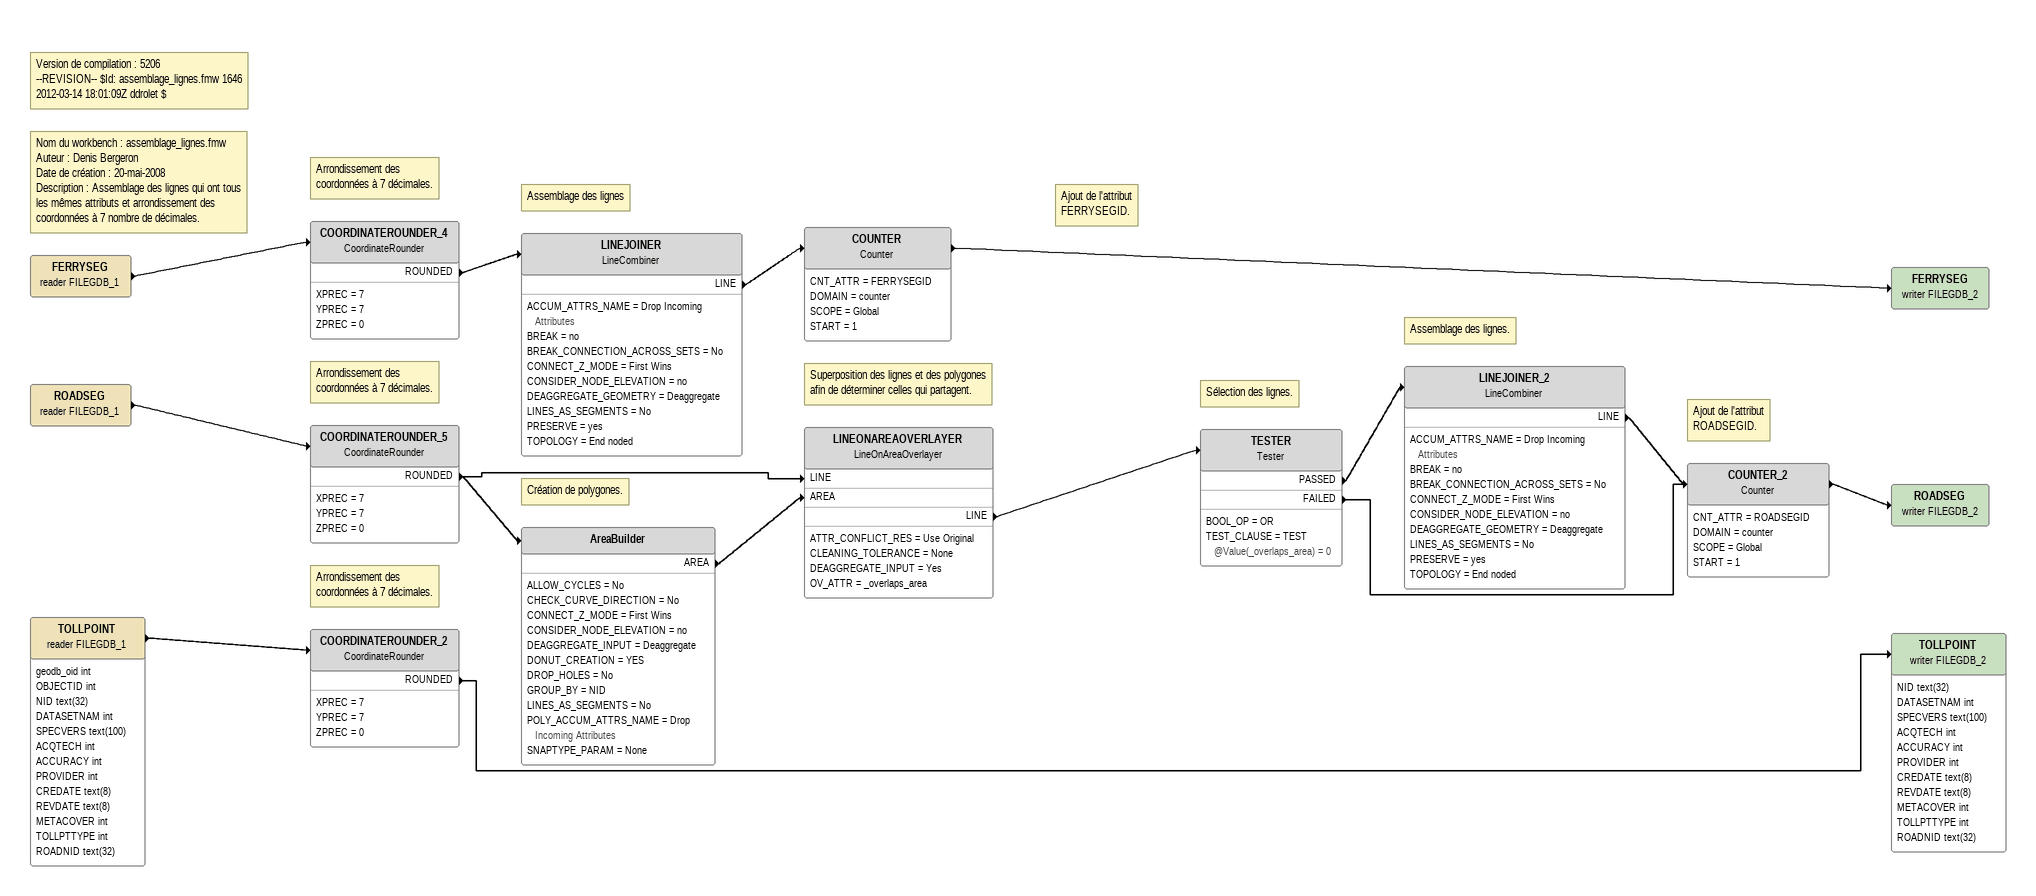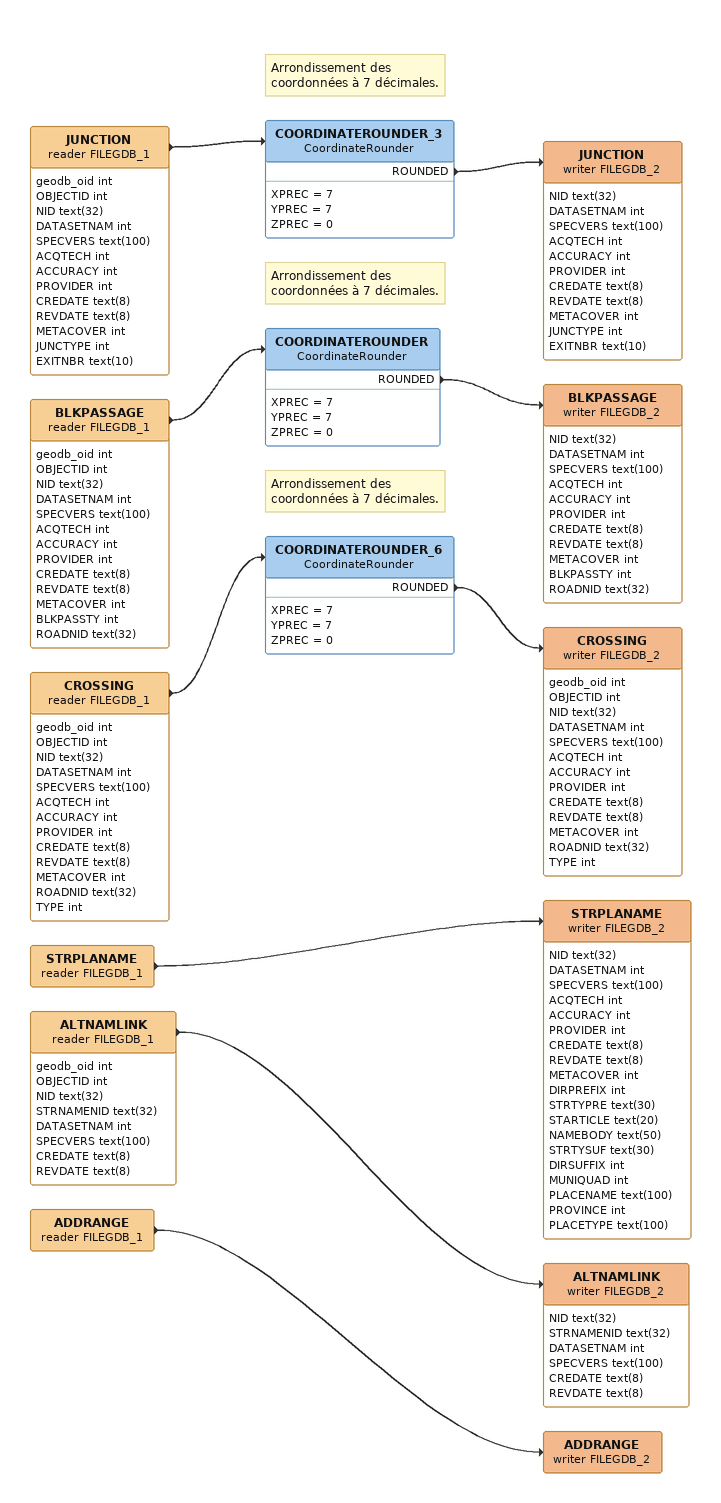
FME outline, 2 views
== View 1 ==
Note: Version de compilation : 5206 / --REVISION-- $Id: assemblage_lignes.fmw 1646 2012-03-14 18:01:09Z ddrolet $
Note: Nom du workbench : assemblage_lignes.fmw / Auteur : Denis Bergeron / Date de création : 20-mai-2008 / Description : Assemblage des lignes qui ont tous les mêmes attributs et arrondissement des coordonnées à 7 nombre de décimales.
FERRYSEG (reader FILEGDB_1)
    -> COORDINATEROUNDER_4
Note: Arrondissement des / coordonnées à 7 décimales.
COORDINATEROUNDER_4: CoordinateRounder
    XPREC = 7
    YPREC = 7
    ZPREC = 0
    ROUNDED -> LINEJOINER
Note: Assemblage des lignes
LINEJOINER: LineCombiner
    ACCUM_ATTRS_NAME = Drop Incoming Attributes
    BREAK = no
    BREAK_CONNECTION_ACROSS_SETS = No
    CONNECT_Z_MODE = First Wins
    CONSIDER_NODE_ELEVATION = no
    DEAGGREGATE_GEOMETRY = Deaggregate
    LINES_AS_SEGMENTS = No
    PRESERVE = yes
    TOPOLOGY = End noded
    LINE -> COUNTER
Note: Ajout de l'attribut / FERRYSEGID.
COUNTER: Counter
    CNT_ATTR = FERRYSEGID
    DOMAIN = counter
    SCOPE = Global
    START = 1
    -> FERRYSEG (writer FILEGDB_2)
FERRYSEG (writer FILEGDB_2)
ROADSEG (reader FILEGDB_1)
    -> COORDINATEROUNDER_5
Note: Arrondissement des / coordonnées à 7 décimales.
COORDINATEROUNDER_5: CoordinateRounder
    XPREC = 7
    YPREC = 7
    ZPREC = 0
    ROUNDED -> AreaBuilder
    ROUNDED -> LINEONAREAOVERLAYER [LINE]
Note: Création de polygones.
AreaBuilder
    ALLOW_CYCLES = No
    CHECK_CURVE_DIRECTION = No
    CONNECT_Z_MODE = First Wins
    CONSIDER_NODE_ELEVATION = no
    DEAGGREGATE_INPUT = Deaggregate
    DONUT_CREATION = YES
    DROP_HOLES = No
    GROUP_BY = NID
    LINES_AS_SEGMENTS = No
    POLY_ACCUM_ATTRS_NAME = Drop Incoming Attributes
    SNAPTYPE_PARAM = None
    AREA -> LINEONAREAOVERLAYER [AREA]
Note: Superposition des lignes et des polygones / afin de déterminer celles qui partagent.
LINEONAREAOVERLAYER: LineOnAreaOverlayer
    ATTR_CONFLICT_RES = Use Original
    CLEANING_TOLERANCE = None
    DEAGGREGATE_INPUT = Yes
    OV_ATTR = _overlaps_area
    LINE -> TESTER
Note: Sélection des lignes.
TESTER: Tester
    BOOL_OP = OR
    TEST_CLAUSE = TEST @Value(_overlaps_area) = 0
    PASSED -> LINEJOINER_2
    FAILED -> COUNTER_2
Note: Assemblage des lignes.
LINEJOINER_2: LineCombiner
    ACCUM_ATTRS_NAME = Drop Incoming Attributes
    BREAK = no
    BREAK_CONNECTION_ACROSS_SETS = No
    CONNECT_Z_MODE = First Wins
    CONSIDER_NODE_ELEVATION = no
    DEAGGREGATE_GEOMETRY = Deaggregate
    LINES_AS_SEGMENTS = No
    PRESERVE = yes
    TOPOLOGY = End noded
    LINE -> COUNTER_2
Note: Ajout de l'attribut / ROADSEGID.
COUNTER_2: Counter
    CNT_ATTR = ROADSEGID
    DOMAIN = counter
    SCOPE = Global
    START = 1
    -> ROADSEG (writer FILEGDB_2)
ROADSEG (writer FILEGDB_2)
TOLLPOINT (reader FILEGDB_1)
    attributes: geodb_oid int, OBJECTID int, NID text(32), DATASETNAM int, SPECVERS text(100), ACQTECH int, ACCURACY int, PROVIDER int, CREDATE text(8), REVDATE text(8), METACOVER int, TOLLPTTYPE int, ROADNID text(32)
    -> COORDINATEROUNDER_2
Note: Arrondissement des / coordonnées à 7 décimales.
COORDINATEROUNDER_2: CoordinateRounder
    XPREC = 7
    YPREC = 7
    ZPREC = 0
    ROUNDED -> TOLLPOINT (writer FILEGDB_2)
TOLLPOINT (writer FILEGDB_2)
    attributes: NID text(32), DATASETNAM int, SPECVERS text(100), ACQTECH int, ACCURACY int, PROVIDER int, CREDATE text(8), REVDATE text(8), METACOVER int, TOLLPTTYPE int, ROADNID text(32)

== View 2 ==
JUNCTION (reader FILEGDB_1)
    attributes: geodb_oid int, OBJECTID int, NID text(32), DATASETNAM int, SPECVERS text(100), ACQTECH int, ACCURACY int, PROVIDER int, CREDATE text(8), REVDATE text(8), METACOVER int, JUNCTYPE int, EXITNBR text(10)
    -> COORDINATEROUNDER_3
Note: Arrondissement des / coordonnées à 7 décimales.
COORDINATEROUNDER_3: CoordinateRounder
    XPREC = 7
    YPREC = 7
    ZPREC = 0
    ROUNDED -> JUNCTION (writer FILEGDB_2)
JUNCTION (writer FILEGDB_2)
    attributes: NID text(32), DATASETNAM int, SPECVERS text(100), ACQTECH int, ACCURACY int, PROVIDER int, CREDATE text(8), REVDATE text(8), METACOVER int, JUNCTYPE int, EXITNBR text(10)
BLKPASSAGE (reader FILEGDB_1)
    attributes: geodb_oid int, OBJECTID int, NID text(32), DATASETNAM int, SPECVERS text(100), ACQTECH int, ACCURACY int, PROVIDER int, CREDATE text(8), REVDATE text(8), METACOVER int, BLKPASSTY int, ROADNID text(32)
    -> COORDINATEROUNDER
Note: Arrondissement des / coordonnées à 7 décimales.
COORDINATEROUNDER: CoordinateRounder
    XPREC = 7
    YPREC = 7
    ZPREC = 0
    ROUNDED -> BLKPASSAGE (writer FILEGDB_2)
BLKPASSAGE (writer FILEGDB_2)
    attributes: NID text(32), DATASETNAM int, SPECVERS text(100), ACQTECH int, ACCURACY int, PROVIDER int, CREDATE text(8), REVDATE text(8), METACOVER int, BLKPASSTY int, ROADNID text(32)
CROSSING (reader FILEGDB_1)
    attributes: geodb_oid int, OBJECTID int, NID text(32), DATASETNAM int, SPECVERS text(100), ACQTECH int, ACCURACY int, PROVIDER int, CREDATE text(8), REVDATE text(8), METACOVER int, ROADNID text(32), TYPE int
    -> COORDINATEROUNDER_6
Note: Arrondissement des / coordonnées à 7 décimales.
COORDINATEROUNDER_6: CoordinateRounder
    XPREC = 7
    YPREC = 7
    ZPREC = 0
    ROUNDED -> CROSSING (writer FILEGDB_2)
CROSSING (writer FILEGDB_2)
    attributes: geodb_oid int, OBJECTID int, NID text(32), DATASETNAM int, SPECVERS text(100), ACQTECH int, ACCURACY int, PROVIDER int, CREDATE text(8), REVDATE text(8), METACOVER int, ROADNID text(32), TYPE int
STRPLANAME (reader FILEGDB_1)
    -> STRPLANAME (writer FILEGDB_2)
STRPLANAME (writer FILEGDB_2)
    attributes: NID text(32), DATASETNAM int, SPECVERS text(100), ACQTECH int, ACCURACY int, PROVIDER int, CREDATE text(8), REVDATE text(8), METACOVER int, DIRPREFIX int, STRTYPRE text(30), STARTICLE text(20), NAMEBODY text(50), STRTYSUF text(30), DIRSUFFIX int, MUNIQUAD int, PLACENAME text(100), PROVINCE int, PLACETYPE text(100)
ALTNAMLINK (reader FILEGDB_1)
    attributes: geodb_oid int, OBJECTID int, NID text(32), STRNAMENID text(32), DATASETNAM int, SPECVERS text(100), CREDATE text(8), REVDATE text(8)
    -> ALTNAMLINK (writer FILEGDB_2)
ALTNAMLINK (writer FILEGDB_2)
    attributes: NID text(32), STRNAMENID text(32), DATASETNAM int, SPECVERS text(100), CREDATE text(8), REVDATE text(8)
ADDRANGE (reader FILEGDB_1)
    -> ADDRANGE (writer FILEGDB_2)
ADDRANGE (writer FILEGDB_2)
